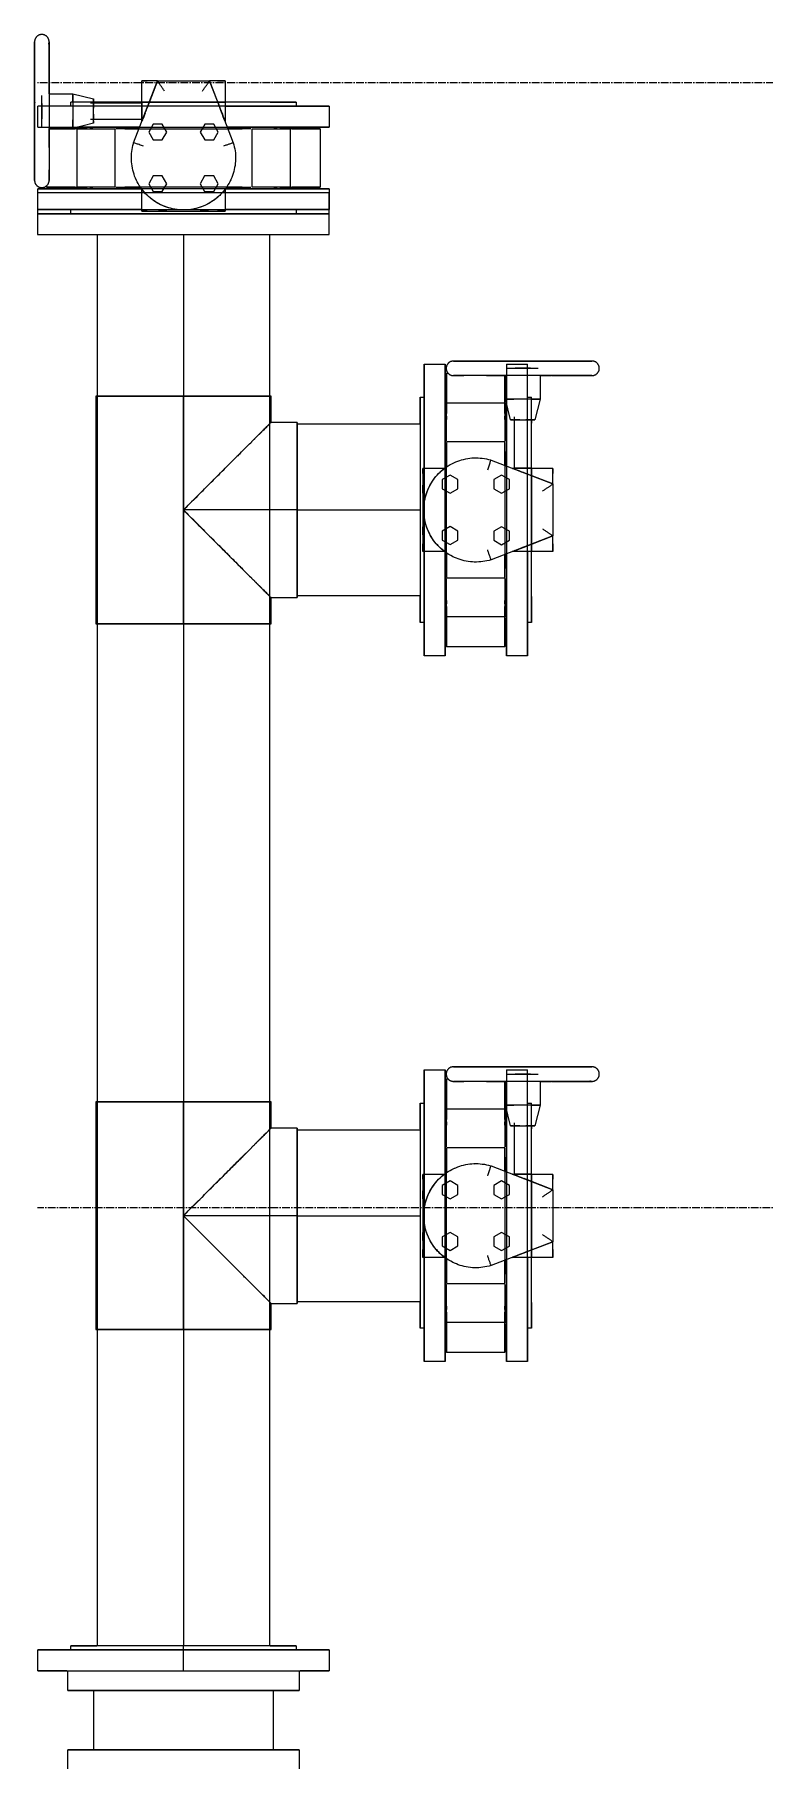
# Model space of a CAD drawing. Extents: x 0 to 160756, y 0 to 229247.
# Drawn here: x 47357 to 48058, y 71315 to 72972 of the extents above; entities that cross this region are included whole.
import ezdxf

# ---------------------------------------------------------------- set-up
doc = ezdxf.new("R2010")
doc.units = 0
doc.header["$LTSCALE"] = 10
doc.linetypes.add('XCM7P30CDA$0$CENTER2', pattern=[1.125, 0.75, -0.125, 0.125, -0.125])
doc.linetypes.add('XCM7P30CDA$0$PHANTOM', pattern=[2.5, 1.25, -0.25, 0.25, -0.25, 0.25, -0.25])
doc.layers.add('XCM7P30CDA$0$G-SCOPE-MARK', color=252, linetype='XCM7P30CDA$0$PHANTOM')
doc.layers.add('XCM7P30CDA$0$U-CDA-PIPE', color=252, linetype='Continuous')
for name, color, linetype, lineweight in [('XCM7P30CDA$0$M-PIPE--14', 252, 'Continuous', 13), ('XCM7P30CDA$0$M-PIPE--15', 252, 'Continuous', 9), ('XCM7P30CDA$0$細線', 252, 'Continuous', 5)]:
    doc.layers.add(name, color=color, linetype=linetype, lineweight=lineweight)

# ---------------------------------------------------------------- blocks, each defined once
blk = doc.blocks.new('XCM7P30CDA$0$雙瓣式逆止閥 - 150 mm-1021537-閥組')
at = {"layer": 'XCM7P30CDA$0$M-PIPE--15'}
for p, q in [((165719, -4674.4), (165719, -4693.4)), ((165722.8, -4674.4), (165719, -4674.4)), ((165941, -4674.4), (165937.2, -4674.4)), ((165941, -4693.4), (165941, -4674.4)), ((165719, -4693.4), (165941, -4693.4)), ((165941, -4693.4), (165719, -4693.4)), ((165744, -4693.4), (165744, -4750.4)), ((165744, -4693.4), (165916, -4693.4)), ((165916, -4693.4), (165744, -4693.4)), ((165916, -4750.4), (165916, -4693.4)), ((165719, -4750.4), (165719, -4769.4)), ((165719, -4750.4), (165941, -4750.4)), ((165941, -4750.4), (165719, -4750.4)), ((165744, -4750.4), (165916, -4750.4)), ((165916, -4750.4), (165744, -4750.4)), ((165941, -4769.4), (165941, -4750.4)), ((165719, -4769.4), (165722.8, -4769.4)), ((165937.2, -4769.4), (165941, -4769.4))]:
    blk.add_line(p, q, dxfattribs=at)
blk = doc.blocks.new('XCM7P30CDA$0$法蘭 - JIS 10K - 標準-1021738-閥組')
at = {"layer": 'XCM7P30CDA$0$M-PIPE--14'}
for p, q in [((165690, -4654.4), (165690, -4674.4)), ((165690, -4654.4), (165970, -4654.4)), ((165694.5, -4654.4), (165690, -4654.4)), ((165865.7, -4654.4), (165694.8, -4654.4)), ((165721.9, -4650.4), (165721.9, -4654.4)), ((165721.9, -4650.4), (165938.2, -4650.4)), ((165746.8, -4650.4), (165721.9, -4650.4)), ((165721.9, -4654.4), (165938.2, -4654.4)), ((165938.2, -4654.4), (165721.9, -4654.4)), ((165951.2, -4654.4), (165866.3, -4654.4)), ((165938.2, -4650.4), (165913.3, -4650.4)), ((165938.2, -4654.4), (165938.2, -4650.4)), ((165970, -4654.4), (165951.3, -4654.4)), ((165970, -4674.4), (165970, -4654.4)), ((165690, -4674.4), (165694.5, -4674.4)), ((165970, -4674.4), (165690, -4674.4)), ((165694.8, -4674.4), (165718.1, -4674.4)), ((165942, -4674.4), (165951.2, -4674.4)), ((165951.3, -4674.4), (165970, -4674.4))]:
    blk.add_line(p, q, dxfattribs=at)
blk = doc.blocks.new('XCM7P30CDA$0$Butterfly-Valve-150A-手輪 - 150A-V259-閥組')
at = {"layer": 'XCM7P30CDA$0$M-PIPE--15'}
for p, q in [((165959, -5490.7), (165959, -5543.4)), ((165973, -5557.2), (165973, -5490.7)), ((165805, -5528.2), (165782.2, -5587.6)), ((165790, -5528.2), (165790, -5567.2)), ((165797.5, -5528.2), (165790, -5528.2)), ((165790, -5528.2), (165797.5, -5528.2)), ((165790, -5528.2), (165790, -5567.2)), ((165797.5, -5528.2), (165798.6, -5528.2)), ((165797.5, -5547.7), (165805, -5528.2)), ((165798.6, -5528.2), (165805, -5528.2)), ((165855, -5528.2), (165805, -5528.2)), ((165877.9, -5587.6), (165855, -5528.2)), ((165855, -5528.2), (165861.4, -5528.2)), ((165855, -5528.2), (165865, -5554.2)), ((165861.4, -5528.2), (165865, -5528.2)), ((165869.4, -5528.2), (165865, -5528.2)), ((165865, -5528.2), (165870, -5528.2)), ((165870, -5567.2), (165870, -5528.2)), ((165919.3, -5549.2), (165870, -5549.2)), ((165870, -5559.1), (165870, -5549.4)), ((165870, -5549.4), (165870, -5559.1)), ((165936.3, -5540.5), (165916.4, -5545.5)), ((165916.4, -5568.8), (165916.4, -5545.5)), ((165916.4, -5545.5), (165916.4, -5547.9)), ((165916.4, -5549.4), (165916.4, -5554.3)), ((165959.2, -5540.5), (165936.3, -5540.5)), ((165936.3, -5540.5), (165936.3, -5573.8)), ((165936.3, -5548.7), (165936.3, -5540.5)), ((165966, -5572.1), (165966, -5542.2)), ((165966, -5549.8), (165966, -5564.5)), ((165865, -5554.2), (165865.7, -5555.9)), ((165865.7, -5555.9), (165865, -5554.2)), ((165865.9, -5556.4), (165866.7, -5558.6)), ((165866.7, -5558.6), (165865.9, -5556.4)), ((165870, -5564.9), (165870, -5559.2)), ((165870, -5559.2), (165870, -5564.9)), ((165870, -5565.2), (165919.3, -5565.2)), ((165916.4, -5560), (165916.4, -5564.9)), ((165916.4, -5566.4), (165916.4, -5568.8)), ((165936.3, -5573.8), (165936.3, -5565.6)), ((165973, -5623.7), (165973, -5557.2)), ((165698.7, -5574.2), (165698.7, -5630.2)), ((165698.7, -5574.2), (165698.7, -5630.2)), ((165698.7, -5574.2), (165710, -5574.2)), ((165710, -5574.2), (165698.9, -5574.2)), ((165708, -5574.2), (165710, -5574.2)), ((165710, -5574.2), (165708, -5574.2)), ((165708, -5574.2), (165724.7, -5574.2)), ((165726.1, -5574.2), (165708, -5574.2)), ((165714.2, -5574.2), (165713.3, -5574.2)), ((165713.3, -5574.2), (165727.5, -5574.2)), ((165723.3, -5574.2), (165718.8, -5574.2)), ((165726.3, -5574.2), (165727.3, -5574.2)), ((165727.5, -5574.2), (165737.4, -5574.2)), ((165727.5, -5574.2), (165727.5, -5630.2)), ((165740, -5574.2), (165743.1, -5574.2)), ((165764.5, -5574.2), (165764.5, -5630.2)), ((165765.2, -5574.2), (165767.3, -5574.2)), ((165767.3, -5574.2), (165787.4, -5574.2)), ((165773.8, -5574.2), (165783.5, -5574.2)), ((165787.4, -5574.2), (165773.8, -5574.2)), ((165796.6, -5577.4), (165800.9, -5569.9)), ((165800.9, -5584.9), (165796.6, -5577.4)), ((165800.9, -5569.9), (165809.6, -5569.9)), ((165809.6, -5584.9), (165800.9, -5584.9)), ((165809.6, -5569.9), (165813.9, -5577.4)), ((165813.9, -5577.4), (165809.6, -5584.9)), ((165846.1, -5577.4), (165850.4, -5569.9)), ((165850.4, -5584.9), (165846.1, -5577.4)), ((165850.4, -5569.9), (165859.1, -5569.9)), ((165859.1, -5584.9), (165850.4, -5584.9)), ((165859.1, -5569.9), (165863.4, -5577.4)), ((165863.4, -5577.4), (165859.1, -5584.9)), ((165872.7, -5574.2), (165892.8, -5574.2)), ((165886.2, -5574.2), (165872.7, -5574.2)), ((165876.6, -5574.2), (165886.2, -5574.2)), ((165892.8, -5574.2), (165894.9, -5574.2)), ((165895.6, -5630.2), (165895.6, -5574.2)), ((165916.4, -5568.8), (165936.3, -5573.8)), ((165917, -5574.2), (165920, -5574.2)), ((165922.5, -5574.2), (165932.4, -5574.2)), ((165932.4, -5574.2), (165959.2, -5574.2)), ((165932.4, -5574.2), (165932.4, -5630.2)), ((165932.7, -5574.2), (165933.7, -5574.2)), ((165951, -5574.2), (165933.9, -5574.2)), ((165935.3, -5574.2), (165951, -5574.2)), ((165936.3, -5573.8), (165959.3, -5573.8)), ((165941.4, -5574.2), (165936.7, -5574.2)), ((165947, -5574.2), (165945.8, -5574.2)), ((165951.2, -5574.2), (165947, -5574.2)), ((165959.2, -5574.2), (165950, -5574.2)), ((165950.1, -5574.2), (165951.1, -5574.2)), ((165950.1, -5574.2), (165951, -5574.2)), ((165951, -5574.2), (165950.1, -5574.2)), ((165951.2, -5574.2), (165959.2, -5574.2)), ((165959.2, -5574.2), (165951.3, -5574.2)), ((165951.3, -5574.2), (165952, -5574.2)), ((165952, -5574.2), (165951.3, -5574.2)), ((165951.3, -5574.2), (165952, -5574.2)), ((165952, -5574.2), (165951.3, -5574.2)), ((165959, -5570.9), (165959, -5592)), ((165959, -5613.6), (165959, -5623.7)), ((165710, -5630.2), (165698.7, -5630.2)), ((165698.9, -5630.2), (165710, -5630.2)), ((165708, -5630.2), (165710, -5630.2)), ((165710, -5630.2), (165708, -5630.2)), ((165708, -5630.2), (165726.1, -5630.2)), ((165724.7, -5630.2), (165708, -5630.2)), ((165727.5, -5630.2), (165713.3, -5630.2)), ((165713.3, -5630.2), (165714.2, -5630.2)), ((165718.8, -5630.2), (165723.3, -5630.2)), ((165727.3, -5630.2), (165726.3, -5630.2)), ((165737.4, -5630.2), (165727.5, -5630.2)), ((165743.1, -5630.2), (165740, -5630.2)), ((165767.3, -5630.2), (165765.2, -5630.2)), ((165788.8, -5630.2), (165767.3, -5630.2)), ((165773.8, -5630.2), (165788.5, -5630.2)), ((165783.5, -5630.2), (165773.8, -5630.2)), ((165790, -5632.2), (165790, -5653.2)), ((165790, -5632.2), (165790, -5653.2)), ((165796.7, -5626.9), (165801, -5619.4)), ((165801, -5634.4), (165796.7, -5626.9)), ((165801, -5619.4), (165809.7, -5619.4)), ((165809.7, -5634.4), (165801, -5634.4)), ((165809.7, -5619.4), (165814, -5626.9)), ((165814, -5626.9), (165809.7, -5634.4)), ((165846.1, -5626.9), (165850.4, -5619.4)), ((165850.4, -5634.4), (165846.1, -5626.9)), ((165850.4, -5619.4), (165859.1, -5619.4)), ((165859.1, -5634.4), (165850.4, -5634.4)), ((165859.1, -5619.4), (165863.4, -5626.9)), ((165863.4, -5626.9), (165859.1, -5634.4)), ((165870, -5653.2), (165870, -5632.2)), ((165892.8, -5630.2), (165871.3, -5630.2)), ((165871.6, -5630.2), (165886.2, -5630.2)), ((165886.2, -5630.2), (165876.6, -5630.2)), ((165894.9, -5630.2), (165892.8, -5630.2)), ((165920, -5630.2), (165917, -5630.2)), ((165932.4, -5630.2), (165922.5, -5630.2)), ((165951.3, -5630.2), (165932.4, -5630.2)), ((165933.7, -5630.2), (165932.7, -5630.2)), ((165933.9, -5630.2), (165951, -5630.2)), ((165951, -5630.2), (165935.3, -5630.2)), ((165936.7, -5630.2), (165941.4, -5630.2)), ((165945.8, -5630.2), (165947, -5630.2)), ((165947, -5630.2), (165951.2, -5630.2)), ((165950, -5630.2), (165961.2, -5630.2)), ((165951.1, -5630.2), (165950.1, -5630.2)), ((165950.1, -5630.2), (165951, -5630.2)), ((165951, -5630.2), (165950.1, -5630.2)), ((165961.4, -5630.2), (165951.2, -5630.2)), ((165951.3, -5630.2), (165952, -5630.2)), ((165952, -5630.2), (165951.3, -5630.2)), ((165951.3, -5630.2), (165952, -5630.2)), ((165952, -5630.2), (165951.3, -5630.2)), ((165961.4, -5630.2), (165961.4, -5628.7)), ((165961.4, -5630.2), (165961.4, -5628.7)), ((165797.5, -5653.2), (165790, -5653.2)), ((165790, -5653.2), (165797.5, -5653.2)), ((165806.9, -5653.2), (165797.5, -5653.2)), ((165806.1, -5653.2), (165813.9, -5653.2)), ((165813.9, -5653.2), (165806.1, -5653.2)), ((165853.2, -5653.2), (165806.9, -5653.2)), ((165846.1, -5653.2), (165853.9, -5653.2)), ((165853.9, -5653.2), (165846.1, -5653.2)), ((165865, -5653.2), (165853.2, -5653.2)), ((165870, -5653.2), (165865, -5653.2)), ((165865, -5653.2), (165869.4, -5653.2))]:
    blk.add_line(p, q, dxfattribs=at)
at = {"layer": 'XCM7P30CDA$0$M-PIPE--15', "flags": 128}
for points in [[(165959, -5490.7), (165959, -5490.4), (165959, -5490.1), (165959.1, -5489.8), (165959.1, -5489.5), (165959.2, -5489.3), (165959.2, -5489), (165959.3, -5488.7), (165959.4, -5488.5), (165959.5, -5488.2), (165959.6, -5487.9), (165959.7, -5487.7), (165959.8, -5487.4), (165959.9, -5487.2), (165960.1, -5486.9), (165960.2, -5486.7), (165960.4, -5486.5), (165960.6, -5486.3), (165960.8, -5486), (165960.9, -5485.8), (165961.1, -5485.6), (165961.3, -5485.4), (165961.6, -5485.3), (165961.8, -5485.1), (165962, -5484.9), (165962.2, -5484.8), (165962.5, -5484.6), (165962.7, -5484.5), (165963, -5484.4), (165963.2, -5484.2), (165963.5, -5484.1), (165963.7, -5484), (165964, -5483.9), (165964.3, -5483.9), (165964.6, -5483.8), (165964.8, -5483.8), (165965.1, -5483.7), (165965.4, -5483.7), (165965.7, -5483.7), (165965.9, -5483.7), (165966, -5483.7)], [(165966, -5483.7), (165966.3, -5483.7), (165966.6, -5483.7), (165966.9, -5483.7), (165967.1, -5483.7), (165967.4, -5483.8), (165967.7, -5483.9), (165968, -5483.9), (165968.2, -5484), (165968.5, -5484.1), (165968.7, -5484.2), (165969, -5484.3), (165969.3, -5484.4), (165969.5, -5484.6), (165969.7, -5484.7), (165970, -5484.9), (165970.2, -5485), (165970.4, -5485.2), (165970.6, -5485.4), (165970.8, -5485.6), (165971, -5485.8), (165971.2, -5486), (165971.4, -5486.2), (165971.6, -5486.4), (165971.8, -5486.6), (165971.9, -5486.9), (165972.1, -5487.1), (165972.2, -5487.4), (165972.3, -5487.6), (165972.4, -5487.9), (165972.5, -5488.1), (165972.6, -5488.4), (165972.7, -5488.6), (165972.8, -5488.9), (165972.9, -5489.2), (165972.9, -5489.5), (165973, -5489.7), (165973, -5490), (165973, -5490.3), (165973, -5490.6), (165973, -5490.7)], [(165959, -5490.7), (165959, -5490.7), (165959, -5490.9), (165959, -5491.1), (165959, -5491.5), (165959, -5492), (165959, -5492.6), (165959, -5493.2), (165959, -5494), (165959, -5494.9), (165959, -5495.9), (165959, -5497), (165959, -5498.2), (165959, -5499.4), (165959, -5500.8), (165959, -5502.3), (165959, -5503.8), (165959, -5505.4), (165959, -5507.2), (165959, -5509), (165959, -5510.8), (165959, -5512.8), (165959, -5514.8), (165959, -5516.9), (165959, -5519), (165959, -5521.2), (165959, -5523.5), (165959, -5525.8), (165959, -5528.2), (165959, -5530.6), (165959, -5533.1), (165959, -5535.6), (165959, -5538.1), (165959, -5540.6), (165959, -5543.2), (165959, -5545.8), (165959, -5548.5), (165959, -5551.1), (165959, -5553.8), (165959, -5556.4), (165959, -5559.1), (165959, -5561.8), (165959, -5564.4), (165959, -5567), (165959, -5569.7), (165959, -5572.3), (165959, -5574.8), (165959, -5577.4), (165959, -5579.9), (165959, -5582.4), (165959, -5584.8), (165959, -5587.2), (165959, -5589.6), (165959, -5591.9), (165959, -5594.1), (165959, -5596.3), (165959, -5598.4), (165959, -5600.5), (165959, -5602.4), (165959, -5604.4), (165959, -5606.2), (165959, -5607.9), (165959, -5609.6), (165959, -5611.2), (165959, -5612.7), (165959, -5614.1), (165959, -5615.5), (165959, -5616.7), (165959, -5617.8), (165959, -5618.9), (165959, -5619.8), (165959, -5620.7), (165959, -5621.4), (165959, -5622), (165959, -5622.6), (165959, -5623), (165959, -5623.3), (165959, -5623.5), (165959, -5623.6), (165959, -5623.7)], [(165959, -5498.8), (165959, -5497.6), (165959, -5496.5), (165959, -5495.4), (165959, -5494.5), (165959, -5493.7), (165959, -5492.9), (165959, -5492.3), (165959, -5491.7), (165959, -5491.3), (165959, -5491), (165959, -5490.8), (165959, -5490.7), (165959, -5490.7)], [(165959, -5529), (165959, -5527.1), (165959, -5524.7), (165959, -5522.4), (165959, -5520.2), (165959, -5518), (165959, -5515.9), (165959, -5513.8), (165959, -5511.9), (165959, -5510), (165959, -5508.1), (165959, -5506.4), (165959, -5504.7), (165959, -5503.1), (165959, -5501.6), (165959, -5500.2), (165959, -5498.8)], [(165973, -5623.7), (165973, -5623.6), (165973, -5623.4), (165973, -5623.2), (165973, -5622.8), (165973, -5622.3), (165973, -5621.7), (165973, -5621.1), (165973, -5620.3), (165973, -5619.4), (165973, -5618.4), (165973, -5617.3), (165973, -5616.1), (165973, -5614.9), (165973, -5613.5), (165973, -5612), (165973, -5610.5), (165973, -5608.9), (165973, -5607.1), (165973, -5605.4), (165973, -5603.5), (165973, -5601.5), (165973, -5599.5), (165973, -5597.4), (165973, -5595.3), (165973, -5593.1), (165973, -5590.8), (165973, -5588.5), (165973, -5586.1), (165973, -5583.7), (165973, -5581.2), (165973, -5578.8), (165973, -5576.2), (165973, -5573.7), (165973, -5571.1), (165973, -5568.5), (165973, -5565.8), (165973, -5563.2), (165973, -5560.5), (165973, -5557.9), (165973, -5555.2), (165973, -5552.6), (165973, -5549.9), (165973, -5547.3), (165973, -5544.6), (165973, -5542), (165973, -5539.5), (165973, -5536.9), (165973, -5534.4), (165973, -5531.9), (165973, -5529.5), (165973, -5527.1), (165973, -5524.7), (165973, -5522.4), (165973, -5520.2), (165973, -5518), (165973, -5515.9), (165973, -5513.8), (165973, -5511.9), (165973, -5510), (165973, -5508.1), (165973, -5506.4), (165973, -5504.7), (165973, -5503.1), (165973, -5501.6), (165973, -5500.2), (165973, -5498.8), (165973, -5497.6), (165973, -5496.5), (165973, -5495.4), (165973, -5494.5), (165973, -5493.7), (165973, -5492.9), (165973, -5492.3), (165973, -5491.7), (165973, -5491.3), (165973, -5491), (165973, -5490.8), (165973, -5490.7), (165973, -5490.7)], [(165973, -5490.7), (165973, -5490.7), (165973, -5490.9), (165973, -5491.1), (165973, -5491.5), (165973, -5492), (165973, -5492.6), (165973, -5493.2), (165973, -5494), (165973, -5494.9), (165973, -5495.9), (165973, -5497), (165973, -5498.2), (165973, -5499.4), (165973, -5500.8), (165973, -5502.3), (165973, -5503.8), (165973, -5505.4), (165973, -5507.2), (165973, -5509), (165973, -5510.8), (165973, -5512.8), (165973, -5514.8), (165973, -5516.9), (165973, -5519), (165973, -5521.2), (165973, -5523.5), (165973, -5525.8), (165973, -5528.2), (165973, -5530.6), (165973, -5533.1), (165973, -5535.6), (165973, -5538.1), (165973, -5540.6), (165973, -5543.2), (165973, -5545.8), (165973, -5548.5), (165973, -5551.1), (165973, -5553.8), (165973, -5556.4), (165973, -5559.1)], [(165959, -5540.5), (165959, -5539.5), (165959, -5536.9), (165959, -5534.4), (165959, -5531.9), (165959, -5529.5)], [(165797.5, -5547.7), (165796.2, -5551.1), (165795, -5554.4), (165793.8, -5557.4), (165792.7, -5560.2), (165791.8, -5562.6), (165791, -5564.6), (165790.5, -5566), (165790.1, -5566.9)], [(165793.1, -5559.2), (165794.4, -5555.8), (165795.9, -5551.8), (165797.5, -5547.7)], [(165972.8, -5548.6), (165972.9, -5549), (165973, -5549.4), (165973, -5549.9), (165973, -5550.3), (165973, -5550.5)], [(165973, -5556.7), (165973, -5556.4), (165973, -5556.2), (165973, -5555.9), (165973, -5555.6), (165973, -5555.4), (165973, -5555.1), (165973, -5554.9), (165973, -5554.6), (165973, -5554.4), (165973, -5554.2), (165973, -5553.9), (165973, -5553.7), (165973, -5553.5), (165973, -5553.3), (165973, -5553), (165973, -5552.8), (165973, -5552.6), (165973, -5552.4), (165973, -5552.3), (165973, -5552.1), (165973, -5551.9), (165973, -5551.8), (165973, -5551.6), (165973, -5551.5), (165973, -5551.3), (165973, -5551.2), (165973, -5551.1), (165973, -5551), (165973, -5550.9), (165973, -5550.8), (165973, -5550.8), (165973, -5550.7), (165973, -5550.6), (165973, -5550.6), (165973, -5550.6), (165973, -5550.5), (165973, -5550.5), (165973, -5550.5)], [(165973, -5550.5), (165973, -5550.5), (165973, -5550.5), (165973, -5550.6), (165973, -5550.6), (165973, -5550.7), (165973, -5550.7), (165973, -5550.8), (165973, -5550.9), (165973, -5551), (165973, -5551), (165973, -5551.2), (165973, -5551.3), (165973, -5551.4), (165973, -5551.5), (165973, -5551.7), (165973, -5551.8), (165973, -5552), (165973, -5552.2), (165973, -5552.3), (165973, -5552.5), (165973, -5552.7), (165973, -5552.9), (165973, -5553.1), (165973, -5553.4), (165973, -5553.6), (165973, -5553.8), (165973, -5554), (165973, -5554.3), (165973, -5554.5), (165973, -5554.8), (165973, -5555), (165973, -5555.3), (165973, -5555.5), (165973, -5555.8), (165973, -5556), (165973, -5556.3), (165973, -5556.6), (165973, -5556.8)], [(165790, -5567.2), (165790.8, -5565.2), (165791.8, -5562.6), (165793, -5559.4)], [(165866.9, -5559.2), (165867.5, -5560.7), (165868.2, -5562.6), (165868.9, -5564.2), (165869.4, -5565.5), (165869.7, -5566.4), (165869.9, -5567)], [(165869.9, -5567), (165869.7, -5566.4), (165869.4, -5565.5), (165868.9, -5564.2), (165868.2, -5562.6), (165867.5, -5560.7), (165866.9, -5559.2)], [(165973, -5559.1), (165973, -5561.8), (165973, -5564.4), (165973, -5567), (165973, -5569.7), (165973, -5572.3), (165973, -5574.8), (165973, -5577.4), (165973, -5579.9), (165973, -5582.4), (165973, -5584.8), (165973, -5587.2), (165973, -5589.3)], [(165973, -5559.7), (165973, -5559.9), (165973, -5560.1), (165973, -5560.4), (165973, -5560.6), (165973, -5560.8), (165973, -5561.1), (165973, -5561.3), (165973, -5561.5), (165973, -5561.7), (165973, -5561.9), (165973, -5562), (165973, -5562.2), (165973, -5562.4), (165973, -5562.5), (165973, -5562.7), (165973, -5562.8), (165973, -5563), (165973, -5563.1), (165973, -5563.2), (165973, -5563.3), (165973, -5563.4), (165973, -5563.5), (165973, -5563.6), (165973, -5563.6), (165973, -5563.7), (165973, -5563.7), (165973, -5563.7), (165973, -5563.8), (165973, -5563.8), (165973, -5563.8)], [(165973, -5563.8), (165973, -5563.8), (165973, -5563.8), (165973, -5563.7), (165973, -5563.7), (165973, -5563.6), (165973, -5563.6), (165973, -5563.5), (165973, -5563.4), (165973, -5563.4), (165973, -5563.3), (165973, -5563.1), (165973, -5563), (165973, -5562.9), (165973, -5562.8), (165973, -5562.6), (165973, -5562.5), (165973, -5562.3), (165973, -5562.1), (165973, -5562), (165973, -5561.8), (165973, -5561.6), (165973, -5561.4), (165973, -5561.2), (165973, -5561), (165973, -5560.7), (165973, -5560.5), (165973, -5560.3), (165973, -5560), (165973, -5559.8)], [(165973, -5563.8), (165973, -5564.2), (165973, -5564.6)], [(165959, -5592), (165959, -5590.8), (165959, -5588.5), (165959, -5586.1), (165959, -5583.7), (165959, -5581.2), (165959, -5578.8), (165959, -5576.2), (165959, -5573.8)], [(165782.2, -5587.6), (165781.6, -5589.5), (165781.2, -5591.5), (165780.8, -5593.4), (165780.5, -5595.4), (165780.2, -5597.4), (165780.1, -5599.4), (165780, -5601.4), (165780, -5603.4), (165780.1, -5605.4), (165780.3, -5607.4), (165780.5, -5609.4), (165780.9, -5611.4), (165781.3, -5613.3), (165781.8, -5615.2), (165782.3, -5617.2), (165783, -5619.1), (165783.7, -5620.9), (165784.5, -5622.8), (165785.3, -5624.6), (165786.3, -5626.3), (165787.3, -5628.1), (165788.3, -5629.8), (165789.5, -5631.4), (165790.7, -5633), (165791.9, -5634.6), (165793.3, -5636.1), (165794.7, -5637.5), (165796.1, -5638.9), (165797.6, -5640.2), (165799.1, -5641.5), (165800.7, -5642.7), (165802.4, -5643.8), (165804.1, -5644.9), (165805.8, -5645.9), (165807.6, -5646.8), (165809.4, -5647.7), (165811.2, -5648.5), (165813.1, -5649.2), (165815, -5649.8), (165816.9, -5650.4), (165818.8, -5650.9), (165820.8, -5651.3), (165822.8, -5651.6), (165824.7, -5651.9), (165826.7, -5652), (165828.7, -5652.1), (165830.7, -5652.1), (165832.7, -5652.1), (165834.7, -5651.9), (165836.7, -5651.7), (165838.7, -5651.4), (165840.7, -5651), (165842.6, -5650.5), (165844.5, -5650), (165846.4, -5649.4), (165848.3, -5648.7), (165850.1, -5647.9), (165852, -5647.1), (165853.7, -5646.2), (165855.5, -5645.2), (165857.2, -5644.1), (165858.8, -5643), (165860.4, -5641.8), (165862, -5640.6), (165863.5, -5639.3), (165865, -5637.9), (165866.4, -5636.5), (165867.7, -5635), (165869, -5633.5), (165870.2, -5631.9), (165871.4, -5630.2), (165872.5, -5628.6), (165873.5, -5626.8), (165874.4, -5625.1), (165875.3, -5623.3), (165876.1, -5621.5), (165876.9, -5619.6), (165877.5, -5617.7), (165878.1, -5615.8), (165878.6, -5613.9), (165879.1, -5611.9), (165879.4, -5609.9), (165879.7, -5608), (165879.9, -5606), (165880, -5604), (165880, -5602), (165880, -5600), (165879.8, -5598), (165879.6, -5596), (165879.4, -5594), (165879, -5592), (165878.5, -5590.1), (165878, -5588.2), (165877.9, -5587.6)], [(165973, -5589.6), (165973, -5591.9), (165973, -5594.1), (165973, -5596.3), (165973, -5598.4), (165973, -5600.5), (165973, -5602.4), (165973, -5604.4), (165973, -5606.2), (165973, -5607.9), (165973, -5609.6), (165973, -5611.2), (165973, -5612.7), (165973, -5614.1), (165973, -5615.5), (165973, -5616.7), (165973, -5617.8), (165973, -5618.9), (165973, -5619.8), (165973, -5620.7), (165973, -5621.4), (165973, -5622), (165973, -5622.6), (165973, -5623), (165973, -5623.3), (165973, -5623.5), (165973, -5623.6), (165973, -5623.7)], [(165959, -5623.7), (165959, -5623.6), (165959, -5623.4), (165959, -5623.2), (165959, -5622.8), (165959, -5622.3), (165959, -5621.7), (165959, -5621.1), (165959, -5620.3), (165959, -5619.4), (165959, -5618.4), (165959, -5617.3), (165959, -5616.1), (165959, -5614.9), (165959, -5613.6)], [(165966, -5630.7), (165965.7, -5630.6), (165965.5, -5630.6), (165965.2, -5630.6), (165964.9, -5630.6), (165964.6, -5630.5), (165964.4, -5630.5), (165964.1, -5630.4), (165963.8, -5630.3), (165963.6, -5630.2), (165963.3, -5630.1), (165963, -5630), (165962.8, -5629.9), (165962.5, -5629.7), (165962.3, -5629.6), (165962.1, -5629.4), (165961.8, -5629.3), (165961.6, -5629.1), (165961.4, -5628.9), (165961.2, -5628.7), (165961, -5628.5), (165960.8, -5628.3), (165960.6, -5628.1), (165960.5, -5627.9), (165960.3, -5627.7), (165960.1, -5627.4), (165960, -5627.2), (165959.8, -5627), (165959.7, -5626.7), (165959.6, -5626.4), (165959.5, -5626.2), (165959.4, -5625.9), (165959.3, -5625.7), (165959.2, -5625.4), (165959.2, -5625.1), (165959.1, -5624.8), (165959.1, -5624.6), (165959, -5624.3), (165959, -5624), (165959, -5623.7), (165959, -5623.7)], [(165973, -5623.7), (165973, -5623.9), (165973, -5624.2), (165973, -5624.5), (165972.9, -5624.8), (165972.9, -5625), (165972.8, -5625.3), (165972.7, -5625.6), (165972.7, -5625.9), (165972.6, -5626.1), (165972.5, -5626.4), (165972.4, -5626.6), (165972.2, -5626.9), (165972.1, -5627.1), (165972, -5627.4), (165971.8, -5627.6), (165971.6, -5627.8), (165971.5, -5628.1), (165971.3, -5628.3), (165971.1, -5628.5), (165970.9, -5628.7), (165970.7, -5628.9), (165970.5, -5629), (165970.3, -5629.2), (165970, -5629.4), (165969.8, -5629.5), (165969.6, -5629.7), (165969.3, -5629.8), (165969.1, -5630), (165968.8, -5630.1), (165968.6, -5630.2), (165968.3, -5630.3), (165968, -5630.4), (165967.8, -5630.4), (165967.5, -5630.5), (165967.2, -5630.6), (165966.9, -5630.6), (165966.7, -5630.6), (165966.4, -5630.6), (165966.1, -5630.7), (165966, -5630.7)]]:
    blk.add_lwpolyline(points, dxfattribs=at)
at = {"layer": 'XCM7P30CDA$0$M-PIPE--15'}
for start, end in [(179.2947, 180), (0, 1.2346), (180, 181.7976), (358.3604, 0), (204.8175, 207.3572), (332.6533, 335.6612), (229.4584, 314.427)]:
    blk.add_arc((165830, -5602.2), 50, start, end, dxfattribs=at)
for points, knots in [([(165959.3, -5492.8), (165959.3, -5492.5), (165959.1, -5491.8), (165959, -5491.1), (165959, -5490.7)], [0.7771678, 0.7771678, 0.7771678, 0.7771678, 0.8571429, 1, 1, 1, 1]), ([(165959, -5490.7), (165959, -5491.1), (165959.1, -5491.8), (165959.3, -5492.5), (165959.3, -5492.8)], [0, 0, 0, 0, 0.1428571, 0.2228322, 0.2228322, 0.2228322, 0.2228322]), ([(165811.9, -5538.2), (165811.3, -5537.3), (165810.4, -5536), (165809.3, -5534.3), (165808.4, -5533.1), (165807.7, -5532), (165807, -5531.1), (165806.4, -5530.2), (165805.8, -5529.2), (165805.2, -5528.4), (165805, -5528.2), (165805, -5528.2)], [0, 0, 0, 0, 0.166667, 0.25, 0.333333, 0.416667, 0.5, 0.583333, 0.666667, 0.833333, 1, 1, 1, 1]), ([(165848.1, -5538.2), (165848.8, -5537.3), (165849.6, -5536), (165850.8, -5534.3), (165851.6, -5533.1), (165852.3, -5532), (165853, -5531.1), (165853.6, -5530.2), (165854.3, -5529.2), (165854.9, -5528.4), (165855, -5528.2), (165855, -5528.2)], [0, 0, 0, 0, 0.166667, 0.25, 0.333333, 0.416667, 0.5, 0.583333, 0.666667, 0.833333, 1, 1, 1, 1]), ([(165782.2, -5587.6), (165782.2, -5587.6), (165782.8, -5587.8), (165785.3, -5588.7), (165788.5, -5589.8), (165790.6, -5590.5), (165791.7, -5590.8)], [0, 0, 0, 0, 0.285714, 0.571429, 0.785714, 1, 1, 1, 1]), ([(165868.4, -5590.8), (165869.1, -5590.6), (165870.5, -5590.1), (165873.2, -5589.2), (165875.8, -5588.3), (165877.5, -5587.7), (165877.9, -5587.6), (165877.9, -5587.6)], [0, 0, 0, 0, 0.142857, 0.285714, 0.571429, 0.785714, 1, 1, 1, 1]), ([(165795.7, -5638.5), (165795.1, -5637.9), (165794.1, -5636.9), (165793.1, -5635.8), (165792.5, -5635.2), (165792.1, -5634.8), (165791.7, -5634.3), (165791.2, -5633.7), (165790.6, -5633), (165790.2, -5632.5), (165790, -5632.2)], [0.2, 0.2, 0.2, 0.2, 0.4, 0.55, 0.5875, 0.625, 0.7, 0.775, 0.85, 1, 1, 1, 1]), ([(165790, -5632.2), (165790, -5632.2), (165790.1, -5632.2), (165790.2, -5632.4), (165790.3, -5632.5), (165790.4, -5632.7), (165790.6, -5632.9), (165790.8, -5633.1), (165790.9, -5633.3), (165791, -5633.4), (165791.1, -5633.6), (165791.3, -5633.8), (165791.5, -5634), (165791.7, -5634.3), (165792, -5634.6), (165792.3, -5635), (165792.7, -5635.4), (165793.4, -5636.2), (165794.5, -5637.4), (165796, -5638.8), (165797, -5639.7), (165797.5, -5640.1)], [0, 0, 0, 0, 0.071429, 0.107143, 0.142857, 0.178571, 0.214286, 0.25, 0.267857, 0.285714, 0.303571, 0.321429, 0.357143, 0.392857, 0.428571, 0.464286, 0.5, 0.571429, 0.714286, 0.857143, 1, 1, 1, 1]), ([(165865, -5637.9), (165865.7, -5637.2), (165866.7, -5636.2), (165867.6, -5635.1), (165868.1, -5634.6), (165868.3, -5634.4), (165868.5, -5634.1), (165868.7, -5633.9), (165868.9, -5633.6), (165869.1, -5633.3), (165869.3, -5633.1), (165869.4, -5632.9), (165869.6, -5632.7), (165869.8, -5632.5), (165869.9, -5632.4), (165869.9, -5632.3), (165870, -5632.2), (165870, -5632.2), (165870, -5632.2)], [0, 0, 0, 0, 0.285714, 0.428571, 0.464286, 0.5, 0.535714, 0.571429, 0.625, 0.678571, 0.705357, 0.732143, 0.785714, 0.839286, 0.866071, 0.892857, 0.946429, 1, 1, 1, 1]), ([(165869.8, -5632.4), (165869.8, -5632.4), (165869.7, -5632.5), (165869.6, -5632.7), (165869.5, -5632.8), (165869.4, -5633), (165869.3, -5633.1), (165869.3, -5633.1), (165869.1, -5633.3), (165869, -5633.5), (165868.8, -5633.7), (165868.6, -5633.9), (165868.5, -5634.1), (165868.2, -5634.4), (165867.7, -5635), (165867, -5635.8), (165866.3, -5636.5), (165866, -5636.9)], [0.1428571, 0.1428571, 0.1428571, 0.1428571, 0.1785714, 0.2142857, 0.25, 0.2678571, 0.2857143, 0.3035714, 0.3214286, 0.3571429, 0.3928571, 0.4285714, 0.4642857, 0.5, 0.5714286, 0.7142857, 0.8571429, 0.8571429, 0.8571429, 0.8571429])]:
    blk.add_open_spline(points, degree=3, knots=knots, dxfattribs=at)
for points in [[(165973, -5622.7), (165973, -5623), (165973, -5623.3), (165973, -5623.7)], [(165973, -5623.7), (165973, -5623.3), (165973, -5623), (165973, -5622.7)], [(165797.5, -5640.1), (165797, -5639.7), (165796.5, -5639.2), (165796, -5638.8)], [(165865.7, -5637.2), (165865.5, -5637.4), (165865.2, -5637.6), (165865, -5637.9)]]:
    blk.add_open_spline(points, degree=3, dxfattribs=at)
blk = doc.blocks.new('XCM7P30CDA$0$閥門法蘭 - 標準-V281-閥組')
at = {"layer": 'XCM7P30CDA$0$M-PIPE--15'}
for p, q in [((165690, -5631.7), (165690, -5651.7)), ((165690, -5631.7), (165789.6, -5631.7)), ((165694.5, -5631.7), (165690, -5631.7)), ((165789.6, -5631.7), (165694.8, -5631.7)), ((165710, -5630.2), (165710, -5631.7)), ((165710, -5631.7), (165789.4, -5631.7)), ((165789.4, -5631.7), (165710, -5631.7)), ((165722.5, -5630.2), (165726.1, -5630.2)), ((165727.2, -5630.2), (165764.1, -5630.2)), ((165870.2, -5631.7), (165970, -5631.7)), ((165951.2, -5631.7), (165870.2, -5631.7)), ((165870.4, -5631.7), (165950, -5631.7)), ((165950, -5631.7), (165870.4, -5631.7)), ((165896, -5630.2), (165932.6, -5630.2)), ((165933.9, -5630.2), (165937.3, -5630.2)), ((165950, -5631.7), (165950, -5630.2)), ((165970, -5631.7), (165951.3, -5631.7)), ((165970, -5651.7), (165970, -5631.7)), ((165690, -5651.7), (165694.5, -5651.7)), ((165789.9, -5651.7), (165690, -5651.7)), ((165694.8, -5651.7), (165789.9, -5651.7)), ((165721.9, -5651.7), (165721.9, -5655.7)), ((165721.9, -5651.7), (165789.7, -5651.7)), ((165789.7, -5651.7), (165721.9, -5651.7)), ((165721.9, -5655.7), (165746.8, -5655.7)), ((165938.2, -5655.7), (165721.9, -5655.7)), ((165870.2, -5651.7), (165951.2, -5651.7)), ((165970, -5651.7), (165870.2, -5651.7)), ((165870.4, -5651.7), (165938.2, -5651.7)), ((165938.2, -5651.7), (165870.4, -5651.7)), ((165913.3, -5655.7), (165938.2, -5655.7)), ((165938.2, -5655.7), (165938.2, -5651.7)), ((165951.3, -5651.7), (165970, -5651.7))]:
    blk.add_line(p, q, dxfattribs=at)
at = {"layer": 'XCM7P30CDA$0$細線'}
for p, q in [((165788.5, -5630.2), (165871.6, -5630.2)), ((165789.6, -5631.7), (165870.2, -5631.7)), ((165870.1, -5651.7), (165789.9, -5651.7))]:
    blk.add_line(p, q, dxfattribs=at)
blk = doc.blocks.new('XCM7P30CDA$0$閥門法蘭 - 標準-V282-閥組')
at = {"layer": 'XCM7P30CDA$0$M-PIPE--15'}
for p, q in [((165721.9, -5548.6), (165721.9, -5552.6)), ((165721.9, -5548.6), (165789.7, -5548.6)), ((165746.8, -5548.6), (165721.9, -5548.6)), ((165870.2, -5548.6), (165917.1, -5548.6)), ((165917.1, -5548.6), (165913.3, -5548.6)), ((165690, -5552.6), (165690, -5572.6)), ((165690, -5552.6), (165789.9, -5552.6)), ((165694.5, -5552.6), (165690, -5552.6)), ((165789.9, -5552.6), (165694.8, -5552.6)), ((165721.9, -5552.6), (165789.7, -5552.6)), ((165789.7, -5552.6), (165721.9, -5552.6)), ((165690, -5572.6), (165694.5, -5572.6)), ((165787.7, -5572.6), (165690, -5572.6)), ((165694.8, -5572.6), (165787.7, -5572.6)), ((165710, -5572.6), (165710, -5574.2)), ((165787.6, -5572.6), (165710, -5572.6)), ((165710, -5572.6), (165787.6, -5572.6)), ((165726.1, -5574.2), (165722.5, -5574.2)), ((165764.1, -5574.2), (165727.2, -5574.2)), ((165872.3, -5572.6), (165931.8, -5572.6)), ((165931.8, -5572.6), (165872.3, -5572.6)), ((165931.8, -5572.6), (165872.4, -5572.6)), ((165872.4, -5572.6), (165931.8, -5572.6)), ((165932.6, -5574.2), (165896, -5574.2)), ((165937.3, -5574.2), (165933.9, -5574.2))]:
    blk.add_line(p, q, dxfattribs=at)
at = {"layer": 'XCM7P30CDA$0$細線'}
for p, q in [((165789.8, -5548.6), (165870.2, -5548.6)), ((165917.1, -5548.6), (165938.2, -5548.6)), ((165938.2, -5552.6), (165938.2, -5548.6)), ((165790, -5552.6), (165970, -5552.6)), ((165970, -5572.6), (165970, -5552.6)), ((165873, -5574.2), (165787, -5574.2)), ((165872.3, -5572.6), (165787.8, -5572.6)), ((165970, -5572.6), (165931.8, -5572.6)), ((165950, -5574.2), (165950, -5572.6))]:
    blk.add_line(p, q, dxfattribs=at)
blk = doc.blocks.new('XCM7P30CDA$0$标准异径三通 - 标准异径三通-V274-閥組')
at = {"layer": 'XCM7P30CDA$0$M-PIPE--14'}
for p, q in [((165745.9, -5097.2), (165745.9, -5316)), ((165914.2, -5097.2), (165745.9, -5097.2)), ((165745.9, -5097.2), (165914.2, -5097.2)), ((165914.2, -5122.5), (165914.2, -5097.2)), ((165939.4, -5122.5), (165914.2, -5122.5)), ((165939.4, -5290.8), (165939.4, -5122.5)), ((165939.4, -5122.5), (165939.4, -5290.8)), ((165914.2, -5316), (165914.2, -5290.8)), ((165914.2, -5290.8), (165939.4, -5290.8)), ((165914.2, -5316), (165745.9, -5316)), ((165745.9, -5316), (165914.2, -5316))]:
    blk.add_line(p, q, dxfattribs=at)
for points, knots in [([(165830, -5206.6), (165834.2, -5202.4), (165842.6, -5194), (165855.1, -5181.5), (165867.3, -5169.4), (165877, -5159.6), (165884.4, -5152.2), (165889.7, -5147), (165893.9, -5142.8), (165897, -5139.6), (165899.3, -5137.4), (165901.4, -5135.2), (165903.5, -5133.2), (165905.4, -5131.3), (165907.1, -5129.5), (165908.7, -5128), (165910.6, -5126.1), (165913.2, -5123.4), (165914.2, -5122.5), (165914.2, -5122.5)], [0, 0, 0, 0, 0.111111, 0.222222, 0.333333, 0.444444, 0.5, 0.555556, 0.611111, 0.638889, 0.666667, 0.694444, 0.722222, 0.75, 0.777778, 0.805556, 0.833333, 0.888889, 1, 1, 1, 1]), ([(165914.2, -5122.5), (165914.2, -5122.5), (165913.2, -5123.4), (165910.6, -5126.1), (165908.7, -5128), (165907.1, -5129.5), (165905.4, -5131.3), (165903.5, -5133.2), (165901.4, -5135.2), (165899.3, -5137.4), (165897, -5139.6), (165894.7, -5142), (165892.2, -5144.5), (165889.4, -5147.2), (165886.4, -5150.2), (165883, -5153.6), (165879.5, -5157.1), (165874.8, -5161.8), (165868.7, -5167.9), (165858.7, -5177.9), (165845.8, -5190.9), (165835.3, -5201.3), (165830, -5206.6)], [0, 0, 0, 0, 0.111111, 0.166667, 0.194444, 0.222222, 0.25, 0.277778, 0.305556, 0.333333, 0.361111, 0.388889, 0.416667, 0.444444, 0.479167, 0.513889, 0.548611, 0.583333, 0.652778, 0.722222, 0.861111, 1, 1, 1, 1]), ([(165914.2, -5290.8), (165914.2, -5290.7), (165913.2, -5289.8), (165910.6, -5287.2), (165908.7, -5285.3), (165907.1, -5283.7), (165905.4, -5282), (165903.5, -5280.1), (165901.4, -5278), (165899.3, -5275.9), (165897, -5273.6), (165894.7, -5271.3), (165892.2, -5268.8), (165889.4, -5266.1), (165886.4, -5263), (165883, -5259.6), (165879.5, -5256.1), (165874.8, -5251.4), (165868.7, -5245.3), (165858.7, -5235.3), (165845.8, -5222.4), (165835.3, -5211.9), (165830, -5206.6)], [0, 0, 0, 0, 0.111111, 0.166667, 0.194444, 0.222222, 0.25, 0.277778, 0.305556, 0.333333, 0.361111, 0.388889, 0.416667, 0.444444, 0.479167, 0.513889, 0.548611, 0.583333, 0.652778, 0.722222, 0.861111, 1, 1, 1, 1]), ([(165830, -5206.6), (165834.2, -5210.8), (165842.6, -5219.2), (165855.1, -5231.7), (165867.3, -5243.9), (165877, -5253.6), (165884.4, -5261), (165889.7, -5266.3), (165893.9, -5270.5), (165897, -5273.6), (165899.3, -5275.9), (165901.4, -5278), (165903.5, -5280.1), (165905.4, -5282), (165907.1, -5283.7), (165908.7, -5285.3), (165910.6, -5287.2), (165913.2, -5289.8), (165914.2, -5290.7), (165914.2, -5290.8)], [0, 0, 0, 0, 0.111111, 0.222222, 0.333333, 0.444444, 0.5, 0.555556, 0.611111, 0.638889, 0.666667, 0.694444, 0.722222, 0.75, 0.777778, 0.805556, 0.833333, 0.888889, 1, 1, 1, 1])]:
    blk.add_open_spline(points, degree=3, knots=knots, dxfattribs=at)
blk = doc.blocks.new('XCM7P30CDA')
at = {"layer": 'XCM7P30CDA$0$G-SCOPE-MARK', "linetype": 'XCM7P30CDA$0$CENTER2'}
for p, q in [((52364.4, 72925.7), (47359.8, 72925.7)), ((51348.3, 71845.7), (47359.8, 71845.7))]:
    blk.add_line(p, q, dxfattribs=at)
at = {"layer": 'XCM7P30CDA$0$U-CDA-PIPE'}
for p, q in [((47459.9, 72907.3), (47499.8, 72907.3)), ((47499.8, 72907.3), (47539.8, 72907.3)), ((47582.4, 72907.3), (47579.6, 72907.3)), ((47417.2, 72800.1), (47420.1, 72800.1)), ((47579.6, 72800.1), (47582.4, 72800.1)), ((47417.2, 71425), (47417.2, 72780.1)), ((47499.8, 72780.1), (47499.8, 71425)), ((47499.8, 72780.1), (47499.8, 71425)), ((47582.4, 72780.1), (47582.4, 71425)), ((47499.8, 72625.1), (47417.2, 72625.1)), ((47417.2, 72625.1), (47499.8, 72625.1)), ((47499.8, 72625.1), (47582.4, 72625.1)), ((47582.4, 72625.1), (47499.8, 72625.1)), ((47499.8, 72406.3), (47499.8, 72625.1)), ((47609.2, 72598.3), (47727.1, 72598.3)), ((47609.2, 72515.7), (47609.2, 72598.3)), ((47609.2, 72598.3), (47609.2, 72515.7)), ((47727.1, 72598.3), (47727.1, 72595.5)), ((47834.2, 72555.6), (47834.2, 72515.7)), ((47609.2, 72515.7), (47499.8, 72515.7)), ((47609.2, 72515.7), (47727.1, 72515.7)), ((47609.2, 72515.7), (47727.1, 72515.7)), ((47609.2, 72515.7), (47609.2, 72433.1)), ((47609.2, 72433.1), (47609.2, 72515.7)), ((47834.2, 72515.7), (47834.2, 72475.7)), ((47727.1, 72433.1), (47609.2, 72433.1)), ((47727.1, 72435.9), (47727.1, 72433.1)), ((47834.2, 72433.1), (47834.2, 72435.9)), ((47499.8, 72406.3), (47417.2, 72406.3)), ((47417.2, 72406.3), (47499.8, 72406.3)), ((47499.8, 72406.3), (47582.4, 72406.3)), ((47582.4, 72406.3), (47499.8, 72406.3)), ((47499.8, 71947.4), (47417.2, 71947.4)), ((47417.2, 71947.4), (47499.8, 71947.4)), ((47499.8, 71947.4), (47582.4, 71947.4)), ((47582.4, 71947.4), (47499.8, 71947.4)), ((47499.8, 71728.6), (47499.8, 71947.4)), ((47609.2, 71920.6), (47727.1, 71920.6)), ((47609.2, 71838), (47609.2, 71920.6)), ((47609.2, 71920.6), (47609.2, 71838)), ((47727.1, 71920.6), (47727.1, 71917.8)), ((47834.2, 71877.9), (47834.2, 71838)), ((47609.2, 71838), (47499.8, 71838)), ((47609.2, 71838), (47727.1, 71838)), ((47609.2, 71838), (47727.1, 71838)), ((47609.2, 71838), (47609.2, 71755.4)), ((47609.2, 71755.4), (47609.2, 71838)), ((47834.2, 71838), (47834.2, 71798)), ((47727.1, 71755.4), (47609.2, 71755.4)), ((47727.1, 71758.2), (47727.1, 71755.4)), ((47834.2, 71755.4), (47834.2, 71758.2)), ((47499.8, 71728.6), (47417.2, 71728.6)), ((47417.2, 71728.6), (47499.8, 71728.6)), ((47499.8, 71728.6), (47582.4, 71728.6)), ((47582.4, 71728.6), (47499.8, 71728.6)), ((47420.1, 71425), (47417.2, 71425)), ((47499.8, 71401), (47499.8, 71425)), ((47582.4, 71425), (47579.6, 71425))]:
    blk.add_line(p, q, dxfattribs=at)
for points in [[(47639.8, 72820.1), (47359.8, 72820.1), (47359.8, 72800.1), (47639.8, 72800.1)], [(47639.8, 72800.1), (47359.8, 72800.1), (47359.8, 72780.1), (47639.8, 72780.1)]]:
    blk.add_lwpolyline(points, close=True, dxfattribs=at)
at = {"layer": 'XCM7P30CDA$0$U-CDA-PIPE', "xscale": -1}
for name, p in [('XCM7P30CDA$0$Butterfly-Valve-150A-手輪 - 150A-V259-閥組', (213329.9, 78455.9)), ('XCM7P30CDA$0$閥門法蘭 - 標準-V282-閥組', (213329.9, 78455.9)), ('XCM7P30CDA$0$閥門法蘭 - 標準-V281-閥組', (213329.9, 78455.9)), ('XCM7P30CDA$0$法蘭 - JIS 10K - 標準-1021738-閥組', (213329.9, 76075.4)), ('XCM7P30CDA$0$雙瓣式逆止閥 - 150 mm-1021537-閥組', (213329.9, 76075.4))]:
    blk.add_blockref(name, p, dxfattribs=at)
at = {"layer": 'XCM7P30CDA$0$U-CDA-PIPE', "xscale": -1, "rotation": 270}
for name, p in [('XCM7P30CDA$0$Butterfly-Valve-150A-手輪 - 150A-V259-閥組', (53382.8, -93314.3)), ('XCM7P30CDA$0$閥門法蘭 - 標準-V281-閥組', (53382.8, -93314.3)), ('XCM7P30CDA$0$閥門法蘭 - 標準-V282-閥組', (53382.8, -93314.3)), ('XCM7P30CDA$0$閥門法蘭 - 標準-V281-閥組', (53382.8, -93992)), ('XCM7P30CDA$0$Butterfly-Valve-150A-手輪 - 150A-V259-閥組', (53382.8, -93992)), ('XCM7P30CDA$0$閥門法蘭 - 標準-V282-閥組', (53382.8, -93992))]:
    blk.add_blockref(name, p, dxfattribs=at)
at = {"layer": 'XCM7P30CDA$0$U-CDA-PIPE'}
for p in [(-118330.2, 77722.3), (-118330.2, 77044.6)]:
    blk.add_blockref('XCM7P30CDA$0$标准异径三通 - 标准异径三通-V274-閥組', p, dxfattribs=at)

msp = doc.modelspace()

# ---------------------------------------------------------------- block references
msp.add_blockref('XCM7P30CDA', (0, 0))

doc.saveas('drawing.dxf')
